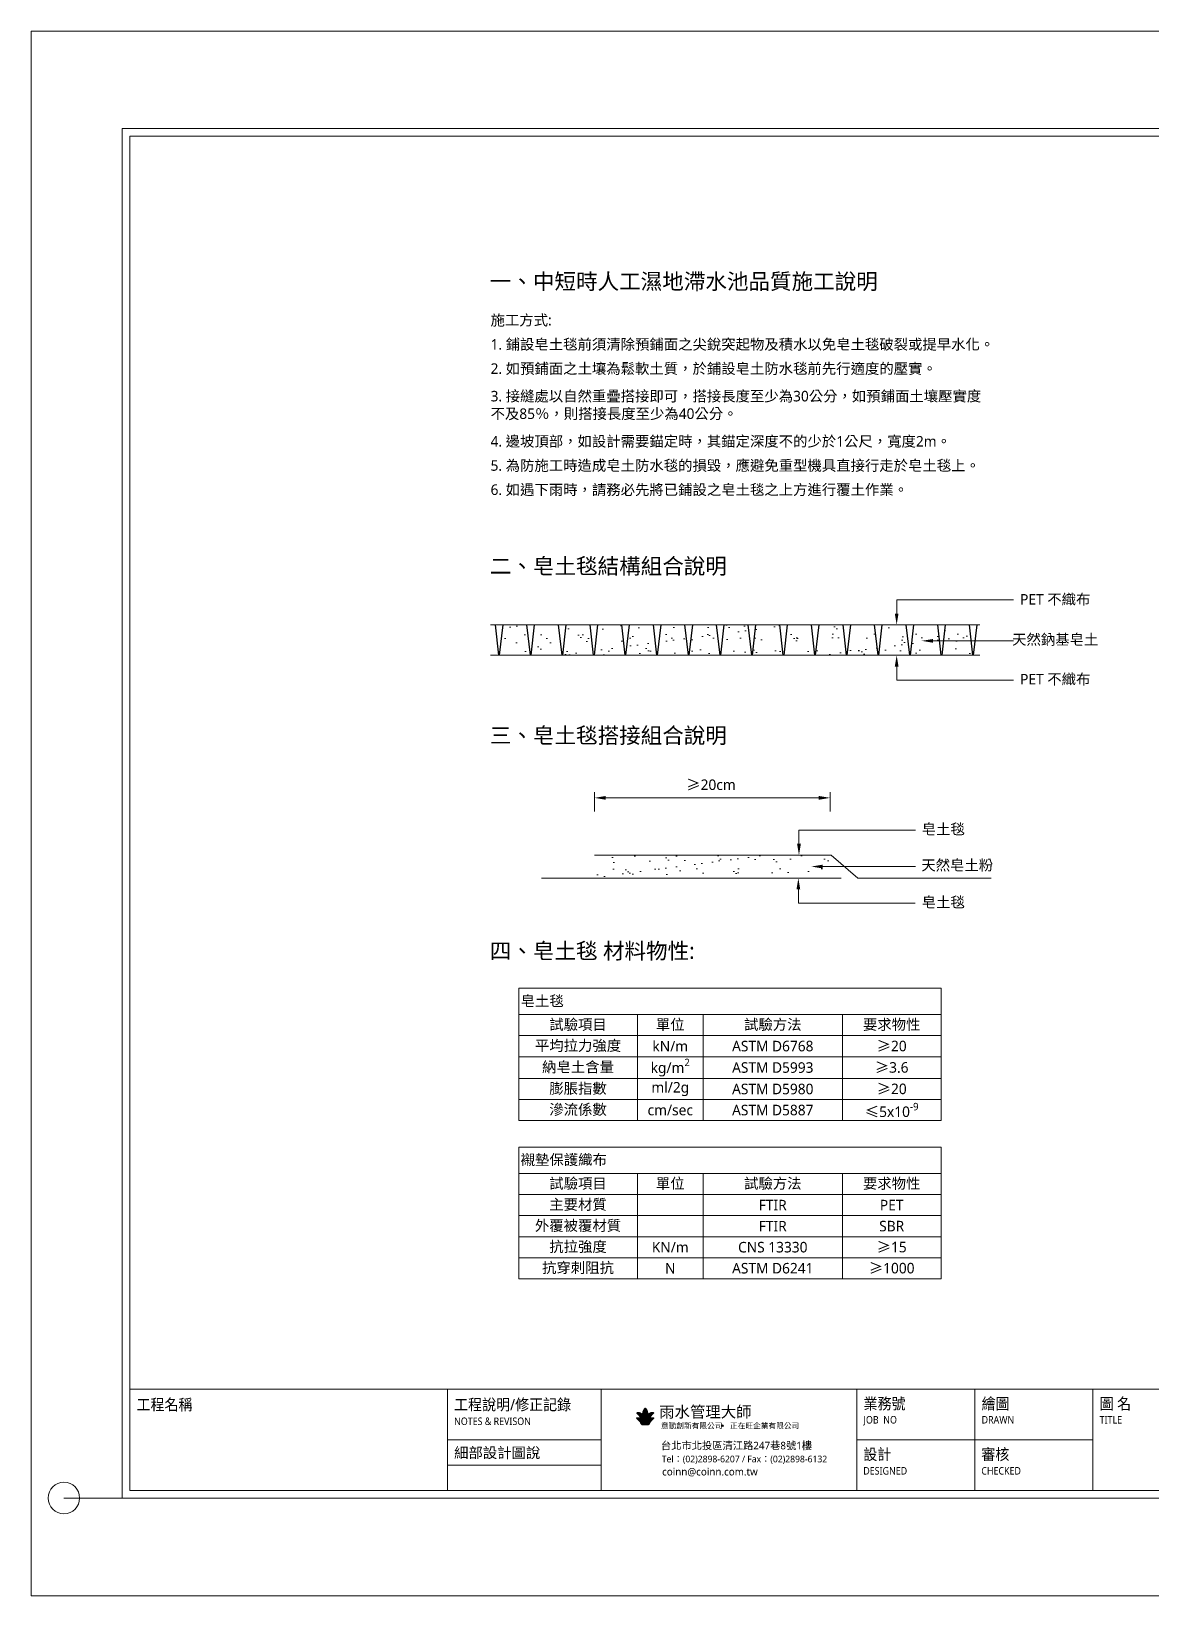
# Model space of a CAD drawing. Header units: millimetres. Extents: x 4039 to 8239, y -1070 to 1900.
# Drawn here: x 4039 to 6166, y -1070 to 1900 of the extents above; entities that cross this region are included whole.
import ezdxf
from ezdxf.enums import TextEntityAlignment as Align

# ---------------------------------------------------------------- set-up
doc = ezdxf.new("R2010")
doc.units = ezdxf.units.MM
doc.styles.add('AEH', font='kaiu.ttf')
doc.styles.get("Standard").update_dxf_attribs({"font": 'Microsoft JhengHei.ttf', "height": 20})
doc.styles.add('圖框文字', font='Microsoft JhengHei.ttf')
doc.styles.add('微軟正黑體-20', font='Microsoft JhengHei.ttf', dxfattribs={"height": 20})
doc.styles.add('微軟正黑體-30', font='Microsoft JhengHei.ttf', dxfattribs={"height": 30})

# ---------------------------------------------------------------- blocks, each defined once
blk = doc.blocks.new('*U2')
for p, q in [((-7.3, 28.9), (-0.7, -28.9)), ((7.3, 28.9), (0.7, -28.9))]:
    blk.add_line(p, q)
blk = doc.blocks.new('*U3')
at = {"color": 0, "linetype": 'ByBlock', "lineweight": -2, "transparency": 16777216}
for p in [(0, 0), (60, 0), (120, 0), (180, 0), (240, 0), (300, 0), (360, 0), (420, 0), (480, 0), (540, 0), (600, 0), (660, 0), (720, 0), (780, 0), (840, 0), (900, 0)]:
    blk.add_blockref('*U2', p, dxfattribs=at)

msp = doc.modelspace()

# ---------------------------------------------------------------- hatches: boundary and pattern name
at = {"lineweight": 5}
h = msp.add_hatch(dxfattribs=at)
h.set_pattern_fill('AR-SAND', color=256)
h.set_pattern_definition([(37.5, (520.317, -208.688), (-1.60003, 48.94132), [0, -38.608, 0, -43.18, 0, -41.275]), (7.5, (520.317, -208.69), (44.9523, 71.6825), [0, -20.828, 0, -34.798, 0, -13.335]), (327.5, (489.075, -208.688), (79.09924, 0.14372), [0, -12.7, 0, -45.72, 0, -59.69]), (317.5, (489.075, -208.69), (76.35565, 22.2929), [0, -6.35, 0, -29.972, 0, -34.29])])
h.paths.add_polyline_path([(5819, 773.2), (5773.6, 773.2), (5767, 715.4), (5825.6, 715.4)])
h.paths.add_polyline_path([(5765.6, 715.4), (5759, 773.2), (5713.6, 773.2), (5707, 715.4)])
h.paths.add_polyline_path([(5699, 773.2), (5653.6, 773.2), (5647, 715.4), (5705.6, 715.4)])
h.paths.add_polyline_path([(5645.6, 715.4), (5639, 773.2), (5593.6, 773.2), (5587, 715.4)])
h.paths.add_polyline_path([(5585.6, 715.4), (5579, 773.2), (5533.6, 773.2), (5527, 715.4)])
h.paths.add_polyline_path([(5519, 773.2), (5473.6, 773.2), (5467, 715.4), (5525.6, 715.4)])
h.paths.add_polyline_path([(5407, 715.4), (5465.6, 715.4), (5459, 773.2), (5413.6, 773.2)])
h.paths.add_polyline_path([(5399, 773.2), (5353.6, 773.2), (5347, 715.4), (5405.6, 715.4)])
h.paths.add_polyline_path([(5287, 715.4), (5345.6, 715.4), (5339, 773.2), (5293.6, 773.2)])
h.paths.add_polyline_path([(5279, 773.2), (5233.6, 773.2), (5227, 715.4), (5285.6, 715.4)])
h.paths.add_polyline_path([(5167, 715.4), (5225.6, 715.4), (5219, 773.2), (5173.6, 773.2)])
h.paths.add_polyline_path([(5107, 715.4), (5165.6, 715.4), (5159, 773.2), (5113.6, 773.2)])
h.paths.add_polyline_path([(5047, 715.4), (5105.6, 715.4), (5099, 773.2), (5053.6, 773.2)])
h.paths.add_polyline_path([(5045.6, 715.4), (5039, 773.2), (4993.6, 773.2), (4987, 715.4)])
h.paths.add_polyline_path([(4985.6, 715.4), (4979, 773.2), (4933.6, 773.2), (4927, 715.4)])
h = msp.add_hatch(dxfattribs=at)
h.set_pattern_fill('AR-SAND', color=256)
h.set_pattern_definition([(37.5, (523.51, -113.11), (-1.60003, 48.94132), [0, -38.608, 0, -43.18, 0, -41.275]), (7.5, (523.51, -113.11), (44.9523, 71.6825), [0, -20.828, 0, -34.798, 0, -13.335]), (327.5, (492.27, -113.11), (79.09924, 0.14372), [0, -12.7, 0, -45.72, 0, -59.69]), (317.5, (492.27, -113.11), (76.3556, 22.2929), [0, -6.35, 0, -29.972, 0, -34.29])])
h.paths.add_polyline_path([(5557.3, 336.1), (5107.9, 336.1), (5107.9, 292.2), (5557.3, 292.2)])
at = {"lineweight": 5, "true_color": 0xf8d731}
h = msp.add_hatch(color=40, dxfattribs=at)
h.dxf.hatch_style = 1
edge = h.paths.add_edge_path()
edge.add_spline(control_points=[(5209.4, -733.6), (5210.3, -733), (5211.2, -732.5), (5212, -732.1), (5213, -731.7), (5213.4, -731.5), (5213.4, -731.5), (5213.5, -731.3), (5214.3, -730.2), (5214.6, -729.7), (5215, -729.1), (5215.4, -728.6), (5215.8, -728), (5216.3, -727.4), (5216.7, -726.9), (5217.1, -726.4), (5217.9, -725.5), (5218.2, -725.2), (5218.6, -724.8), (5219.1, -724.4), (5219.6, -724), (5219.8, -723.8), (5220, -723.5), (5220.2, -723.3), (5220.3, -723.1), (5220.3, -722.9), (5220.3, -722.8), (5220.2, -722.7), (5220, -722.5), (5219.6, -722.4), (5219.1, -722.4), (5218.6, -722.3), (5218.2, -722.2), (5217.6, -722.2), (5216.9, -722.3), (5216.3, -722.3), (5215.5, -722.4), (5215.1, -722.5), (5214.4, -722.7), (5213.8, -723), (5213.3, -723.2), (5212.6, -723.5), (5212, -723.9), (5211.4, -724.3), (5210.9, -724.6), (5210.4, -725), (5209.9, -725.4), (5209.5, -725.8), (5209.4, -725.8), (5209.4, -725.8), (5209.4, -725.7), (5209.3, -724.8), (5209.2, -724), (5208.5, -720.8), (5208.2, -719.8), (5207.5, -718.3), (5207, -717.2), (5206.4, -716.1), (5205.5, -714.9), (5204.9, -714.3), (5204.4, -713.9), (5204.2, -713.8), (5204, -713.9), (5203.8, -714.1), (5203.5, -714.3), (5203.3, -714.4), (5202.9, -714.9), (5202.7, -715.1), (5202.4, -715.6), (5202, -716.1), (5201.7, -716.6), (5201.3, -717.5), (5200.6, -718.9), (5199.9, -720.7), (5199.7, -721.6), (5199.3, -723.2), (5199.1, -724.7), (5199, -725.6), (5199, -725.8), (5198.9, -725.8), (5197.9, -724.9), (5196.8, -724.2), (5195.5, -723.4), (5194.1, -722.8), (5192.6, -722.4), (5191.3, -722.2), (5189.5, -722.3), (5188.5, -722.5), (5188.1, -722.7), (5188.1, -722.8), (5188.1, -723), (5188.2, -723.1), (5188.3, -723.4), (5188.5, -723.7), (5189.1, -724.3), (5189.6, -724.7), (5190.2, -725.2), (5191.3, -726.5), (5192.1, -727.3), (5192.4, -727.7), (5192.8, -728.4), (5193.3, -729), (5193.9, -729.9), (5194.3, -730.5), (5194.9, -731.4), (5194.9, -731.5), (5195.2, -731.6), (5195.9, -731.9), (5196.7, -732.3), (5197.4, -732.6), (5197.8, -732.9), (5198.3, -733.2), (5198.8, -733.5), (5199, -733.7), (5199.1, -733.7), (5199.1, -733.6), (5199.1, -733.4), (5199.3, -731.8), (5199.6, -730.5), (5199.9, -729.4), (5200.4, -727.6), (5200.6, -727), (5201, -726), (5201.4, -725.1), (5201.6, -724.6), (5202.1, -723.7), (5202.6, -723.1), (5203.1, -722.6), (5203.5, -722.3), (5203.9, -722.1), (5204.2, -722.1), (5204.5, -722.1), (5205, -722.4), (5205.5, -722.8), (5205.9, -723.3), (5206.3, -723.8), (5206.8, -724.6), (5207.2, -725.6), (5207.6, -726.5), (5207.9, -727.5), (5208.2, -728.4), (5208.4, -729), (5208.7, -730), (5208.9, -730.9), (5209.1, -731.9), (5209.2, -732.5), (5209.3, -733.3), (5209.4, -733.6), (5209.4, -733.6)], knot_values=[0, 0, 0, 0, 1, 2, 3, 4, 5, 6, 7, 8, 9, 10, 11, 12, 13, 14, 15, 16, 17, 18, 19, 20, 21, 22, 23, 24, 25, 26, 27, 28, 29, 30, 31, 32, 33, 34, 35, 36, 37, 38, 39, 40, 41, 42, 43, 44, 45, 46, 47, 48, 49, 50, 51, 52, 53, 54, 55, 56, 57, 58, 59, 60, 61, 61, 61, 62, 63, 64, 65, 66, 67, 68, 69, 70, 71, 72, 73, 74, 75, 76, 77, 78, 79, 80, 81, 82, 83, 84, 85, 86, 87, 88, 89, 90, 91, 92, 93, 94, 95, 96, 97, 98, 99, 100, 101, 102, 103, 104, 105, 106, 107, 108, 109, 110, 111, 112, 113, 114, 115, 116, 117, 118, 119, 120, 121, 122, 123, 124, 125, 126, 127, 128, 129, 130, 131, 132, 133, 134, 135, 136, 137, 138, 139, 140, 141, 142, 143, 144, 144, 144, 144], degree=3, periodic=0)
edge = h.paths.add_edge_path()
edge.add_spline(control_points=[(5204.2, -745.3), (5207.3, -745.3), (5209.3, -745.3), (5210.1, -745.3), (5210.5, -745.2), (5210.8, -745.1), (5211, -745), (5211.3, -744.7), (5211.5, -744.5), (5211.8, -743.8), (5212.4, -742.6), (5212.7, -742), (5213.2, -741.2), (5213.8, -740.4), (5214.4, -739.6), (5214.9, -738.7), (5215.7, -737.8), (5216.5, -736.9), (5217.6, -735.8), (5218.4, -735.1), (5219.1, -734.5), (5219.6, -734), (5220.1, -733.6), (5220.4, -733.2), (5220.5, -733), (5220.6, -732.8), (5220.6, -732.6), (5220.4, -732.4), (5220.2, -732.3), (5219.7, -732.2), (5218.9, -732.1), (5217.7, -732), (5216.6, -732.1), (5215.4, -732.1), (5214.4, -732.3), (5213.3, -732.6), (5212.6, -732.9), (5211.6, -733.4), (5210.8, -733.9), (5209.7, -734.6), (5208.8, -735.2), (5208.4, -735.7), (5208.4, -735.6), (5208.2, -735.3), (5208.1, -734.3), (5207.7, -731.8), (5207.4, -730.4), (5207, -728.8), (5206.5, -727.3), (5205.8, -725.5), (5205.1, -724.3), (5204.9, -724), (5204.6, -723.7), (5204.4, -723.5), (5204.2, -723.5), (5204, -723.5), (5203.8, -723.6), (5203.5, -723.8), (5203.2, -724.2), (5202.9, -724.7), (5202.4, -725.6), (5202.1, -726.3), (5201.7, -727.1), (5201.3, -728.2), (5201, -729.2), (5200.6, -730.6), (5200.4, -731.8), (5200.1, -733), (5200, -734.1), (5199.9, -735), (5199.9, -735.7), (5199.9, -735.7), (5199.7, -735.6), (5199.4, -735.4), (5198.4, -734.7), (5197.6, -734), (5196.7, -733.5), (5195.9, -733.1), (5194.9, -732.6), (5194, -732.4), (5192.9, -732.1), (5192.1, -732.1), (5191, -732), (5189.6, -732.1), (5188.7, -732.2), (5188.1, -732.2), (5187.8, -732.4), (5187.7, -732.6), (5187.7, -732.9), (5187.9, -733.2), (5188.3, -733.7), (5189.3, -734.6), (5190.2, -735.4), (5191.3, -736.4), (5192.1, -737.2), (5192.9, -738.2), (5193.8, -739.3), (5195, -741), (5195.7, -742.2), (5196.3, -743.5), (5196.8, -744.4), (5197, -744.7), (5197.2, -744.9), (5197.6, -745.1), (5198.3, -745.3), (5199.5, -745.3), (5204.2, -745.3)], knot_values=[0, 0, 0, 0, 1, 2, 3, 4, 5, 6, 7, 8, 9, 10, 11, 12, 13, 14, 15, 16, 17, 18, 19, 20, 21, 22, 23, 24, 25, 26, 27, 28, 29, 30, 31, 32, 33, 34, 35, 36, 37, 38, 39, 40, 41, 42, 43, 44, 45, 46, 47, 48, 49, 50, 51, 52, 53, 54, 55, 56, 57, 58, 59, 60, 61, 62, 63, 64, 65, 66, 67, 68, 69, 70, 71, 72, 73, 74, 75, 76, 77, 78, 79, 80, 81, 82, 83, 84, 85, 86, 87, 88, 89, 90, 91, 92, 93, 94, 95, 96, 97, 98, 99, 100, 101, 102, 103, 104, 104, 104, 104], degree=3, periodic=0)
at = {"lineweight": 5}
h = msp.add_hatch(color=256, dxfattribs=at)
h.dxf.hatch_style = 1
h.paths.add_polyline_path([(5352.5, -747.3, 1), (5349.4, -747.3, 1)])

# ---------------------------------------------------------------- linework, layer by layer
for p, q in [((4038.7, 1900, 163.2), (8238.7, 1900, 163.2)), ((4038.7, -1070, 163.2), (4038.7, 1900, 163.2)), ((4225.7, 1701.2, 163.2), (8051.6, 1701.2, 163.2)), ((4225.7, -678, 163.2), (4225.7, 1701.2, 163.2)), ((4225.7, 1701.2, 326.4), (8051.6, 1701.2, 326.4)), ((4225.7, -678, 326.4), (4225.7, 1701.2, 326.4)), ((8051.6, 1701.2, 326.4), (4225.7, 1701.2, 326.4)), ((4225.7, 1701.2, 326.4), (4225.7, -870.2, 326.4)), ((5681.5, 820.6), (5903, 820.6)), ((5681.5, 820.6), (5681.5, 794.7)), ((4910.6, 773.2), (5839.3, 773.2)), ((5750.4, 742.8), (5903, 742.8)), ((4910.6, 715.4), (5839.3, 715.4)), ((5681.5, 694), (5681.5, 668)), ((5681.5, 668), (5903, 668)), ((5107.9, 455.8), (5107.9, 419.1)), ((5555.1, 455.8), (5555.1, 419.1)), ((5129.3, 444.7), (5533.6, 444.7)), ((5496, 383.5), (5717.5, 383.5)), ((5496, 383.5), (5496, 357.5)), ((5107.9, 336.1), (5557.3, 336.1)), ((5557.3, 336.1), (5607.7, 292.2)), ((5541.1, 314.3), (5717.5, 314.3)), ((5576.3, 292.2), (5007.4, 292.2)), ((5494.9, 270.8), (5494.9, 244.8)), ((5607.7, 292.2), (5861.1, 292.2)), ((5494.9, 244.8), (5716.4, 244.8)), ((4964.1, 83.3), (5765.7, 83.3)), ((4964.1, 83.3), (4964.1, -168.1)), ((5765.7, 83.3), (5765.7, -168.1)), ((4964.1, 33.3), (5765.7, 33.3)), ((5189.2, 33.3), (5189.2, -168.1)), ((5314.2, 33.3), (5314.2, -168.1)), ((5578.4, 33.3), (5578.4, -168.1)), ((4964.1, -6.7), (5765.7, -6.7)), ((4964.1, -46.7), (5765.7, -46.7)), ((4964.1, -88.1), (5765.7, -88.1)), ((4964.1, -128.1), (5765.7, -128.1)), ((4964.1, -168.1), (5765.7, -168.1)), ((4964.1, -218.4), (5765.7, -218.4)), ((4964.1, -218.4), (4964.1, -468.4)), ((5765.7, -218.4), (5765.7, -468.4)), ((4964.1, -268.4), (5765.7, -268.4)), ((5189.2, -268.4), (5189.2, -468.4)), ((5314.2, -268.4), (5314.2, -468.4)), ((5578.4, -268.4), (5578.4, -468.4)), ((4964.1, -308.4), (5765.7, -308.4)), ((4964.1, -348.4), (5765.7, -348.4)), ((4964.1, -388.4), (5765.7, -388.4)), ((4964.1, -428.4), (5765.7, -428.4)), ((4964.1, -468.4), (5765.7, -468.4)), ((8051.6, -678, 163.2), (4225.7, -678, 163.2)), ((8051.6, -678, 326.4), (4225.7, -678, 326.4)), ((8051.6, -678, 326.4), (4225.7, -678, 326.4)), ((4828.6, -678, 326.4), (4828.6, -870.2, 326.4)), ((5120.5, -678, 326.4), (5120.5, -870.2, 326.4)), ((5605.9, -678, 326.4), (5605.9, -870.2, 326.4)), ((5830, -678, 326.4), (5830, -870.2, 326.4)), ((6054.1, -678, 326.4), (6054.1, -870.2, 326.4)), ((4828.6, -774.1, 326.4), (5120.5, -774.1, 326.4)), ((5605.9, -774.1, 326.4), (6054.1, -774.1, 326.4)), ((4828.6, -822.2, 326.4), (5120.5, -822.2, 326.4)), ((4100.6, -884.5, 326.4), (4211.5, -884.5, 326.4)), ((4225.7, -870.2, 326.4), (8051.6, -870.2, 326.4)), ((8238.7, -1070, 163.2), (4038.7, -1070, 163.2))]:
    msp.add_line(p, q, dxfattribs=at)
at = {"color": 4, "lineweight": 5}
for p, q in [((8065.9, 1715.4, 326.4), (4211.5, 1715.4, 326.4)), ((4211.5, 1715.4, 326.4), (4211.5, -884.5, 326.4)), ((4211.5, -884.5, 326.4), (8065.9, -884.5, 326.4))]:
    msp.add_line(p, q, dxfattribs=at)
at = {"lineweight": 5}
for centre, radius in [((5350.9, -747.3, 163.2), 1.56), ((4100.6, -884.5, 326.4), 29.8)]:
    msp.add_circle(centre, radius, dxfattribs=at)
for points in [[(5204.2, -745.3, 163.2), (5207.3, -745.3, 163.2), (5209.3, -745.3, 163.2), (5210.1, -745.3, 163.2), (5210.5, -745.2, 163.2), (5210.8, -745.1, 163.2), (5211, -745, 163.2), (5211.3, -744.7, 163.2), (5211.5, -744.5, 163.2), (5211.8, -743.8, 163.2), (5212.4, -742.6, 163.2), (5212.7, -742, 163.2), (5213.2, -741.2, 163.2), (5213.8, -740.4, 163.2), (5214.4, -739.6, 163.2), (5214.9, -738.7, 163.2), (5215.7, -737.8, 163.2), (5216.5, -736.9, 163.2), (5217.6, -735.8, 163.2), (5218.4, -735.1, 163.2), (5219.1, -734.5, 163.2), (5219.6, -734, 163.2), (5220.1, -733.6, 163.2), (5220.4, -733.2, 163.2), (5220.5, -733, 163.2), (5220.6, -732.8, 163.2), (5220.6, -732.6, 163.2), (5220.4, -732.4, 163.2), (5220.2, -732.3, 163.2), (5219.7, -732.2, 163.2), (5218.9, -732.1, 163.2), (5217.7, -732, 163.2), (5216.6, -732.1, 163.2), (5215.4, -732.1, 163.2), (5214.4, -732.3, 163.2), (5213.3, -732.6, 163.2), (5212.6, -732.9, 163.2), (5211.6, -733.4, 163.2), (5210.8, -733.9, 163.2), (5209.7, -734.6, 163.2), (5208.8, -735.2, 163.2), (5208.4, -735.7, 163.2), (5208.4, -735.6, 163.2), (5208.2, -735.3, 163.2), (5208.1, -734.3, 163.2), (5207.7, -731.8, 163.2), (5207.4, -730.4, 163.2), (5207, -728.8, 163.2), (5206.5, -727.3, 163.2), (5205.8, -725.5, 163.2), (5205.1, -724.3, 163.2), (5204.9, -724, 163.2), (5204.6, -723.7, 163.2), (5204.4, -723.5, 163.2), (5204.2, -723.5, 163.2), (5204, -723.5, 163.2), (5203.8, -723.6, 163.2), (5203.5, -723.8, 163.2), (5203.2, -724.2, 163.2), (5202.9, -724.7, 163.2), (5202.4, -725.6, 163.2), (5202.1, -726.3, 163.2), (5201.7, -727.1, 163.2), (5201.3, -728.2, 163.2), (5201, -729.2, 163.2), (5200.6, -730.6, 163.2), (5200.4, -731.8, 163.2), (5200.1, -733, 163.2), (5200, -734.1, 163.2), (5199.9, -735, 163.2), (5199.9, -735.7, 163.2), (5199.9, -735.7, 163.2), (5199.7, -735.6, 163.2), (5199.4, -735.4, 163.2), (5198.4, -734.7, 163.2), (5197.6, -734, 163.2), (5196.7, -733.5, 163.2), (5195.9, -733.1, 163.2), (5194.9, -732.6, 163.2), (5194, -732.4, 163.2), (5192.9, -732.1, 163.2), (5192.1, -732.1, 163.2), (5191, -732, 163.2), (5189.6, -732.1, 163.2), (5188.7, -732.2, 163.2), (5188.1, -732.2, 163.2), (5187.8, -732.4, 163.2), (5187.7, -732.6, 163.2), (5187.7, -732.9, 163.2), (5187.9, -733.2, 163.2), (5188.3, -733.7, 163.2), (5189.3, -734.6, 163.2), (5190.2, -735.4, 163.2), (5191.3, -736.4, 163.2), (5192.1, -737.2, 163.2), (5192.9, -738.2, 163.2), (5193.8, -739.3, 163.2), (5195, -741, 163.2), (5195.7, -742.2, 163.2), (5196.3, -743.5, 163.2), (5196.8, -744.4, 163.2), (5197, -744.7, 163.2), (5197.2, -744.9, 163.2), (5197.6, -745.1, 163.2), (5198.3, -745.3, 163.2), (5199.5, -745.3, 163.2), (5204.2, -745.3, 163.2)], [(5203.8, -714.1, 163.2), (5203.5, -714.3, 163.2), (5203.3, -714.4, 163.2), (5202.9, -714.9, 163.2), (5202.7, -715.1, 163.2), (5202.4, -715.6, 163.2), (5202, -716.1, 163.2), (5201.7, -716.6, 163.2), (5201.3, -717.5, 163.2), (5200.6, -718.9, 163.2), (5199.9, -720.7, 163.2), (5199.7, -721.6, 163.2), (5199.3, -723.2, 163.2), (5199.1, -724.7, 163.2), (5199, -725.6, 163.2), (5199, -725.8, 163.2), (5198.9, -725.8, 163.2), (5197.9, -724.9, 163.2), (5196.8, -724.2, 163.2), (5195.5, -723.4, 163.2), (5194.1, -722.8, 163.2), (5192.6, -722.4, 163.2), (5191.3, -722.2, 163.2), (5189.5, -722.3, 163.2), (5188.5, -722.5, 163.2), (5188.1, -722.7, 163.2), (5188.1, -722.8, 163.2), (5188.1, -723, 163.2), (5188.2, -723.1, 163.2), (5188.3, -723.4, 163.2), (5188.5, -723.7, 163.2), (5189.1, -724.3, 163.2), (5189.6, -724.7, 163.2), (5190.2, -725.2, 163.2), (5191.3, -726.5, 163.2), (5192.1, -727.3, 163.2), (5192.4, -727.7, 163.2), (5192.8, -728.4, 163.2), (5193.3, -729, 163.2), (5193.9, -729.9, 163.2), (5194.3, -730.5, 163.2), (5194.9, -731.4, 163.2), (5194.9, -731.5, 163.2), (5195.2, -731.6, 163.2), (5195.9, -731.9, 163.2), (5196.7, -732.3, 163.2), (5197.4, -732.6, 163.2), (5197.8, -732.9, 163.2), (5198.3, -733.2, 163.2), (5198.8, -733.5, 163.2), (5199, -733.7, 163.2), (5199.1, -733.7, 163.2), (5199.1, -733.6, 163.2), (5199.1, -733.4, 163.2), (5199.3, -731.8, 163.2), (5199.6, -730.5, 163.2), (5199.9, -729.4, 163.2), (5200.4, -727.6, 163.2), (5200.6, -727, 163.2), (5201, -726, 163.2), (5201.4, -725.1, 163.2), (5201.6, -724.6, 163.2), (5202.1, -723.7, 163.2), (5202.6, -723.1, 163.2), (5203.1, -722.6, 163.2), (5203.5, -722.3, 163.2), (5203.9, -722.1, 163.2), (5204.2, -722.1, 163.2), (5204.5, -722.1, 163.2), (5205, -722.4, 163.2), (5205.5, -722.8, 163.2), (5205.9, -723.3, 163.2), (5206.3, -723.8, 163.2), (5206.8, -724.6, 163.2), (5207.2, -725.6, 163.2), (5207.6, -726.5, 163.2), (5207.9, -727.5, 163.2), (5208.2, -728.4, 163.2), (5208.4, -729, 163.2), (5208.7, -730, 163.2), (5208.9, -730.9, 163.2), (5209.1, -731.9, 163.2), (5209.2, -732.5, 163.2), (5209.3, -733.3, 163.2), (5209.4, -733.6, 163.2), (5209.4, -733.6, 163.2)], [(5209.4, -733.6, 163.2), (5210.3, -733, 163.2), (5211.2, -732.5, 163.2), (5212, -732.1, 163.2), (5213, -731.7, 163.2), (5213.4, -731.5, 163.2), (5213.4, -731.5, 163.2), (5213.5, -731.3, 163.2), (5214.3, -730.2, 163.2), (5214.6, -729.7, 163.2), (5215, -729.1, 163.2), (5215.4, -728.6, 163.2), (5215.8, -728, 163.2), (5216.3, -727.4, 163.2), (5216.7, -726.9, 163.2), (5217.1, -726.4, 163.2), (5217.9, -725.5, 163.2), (5218.2, -725.2, 163.2), (5218.6, -724.8, 163.2), (5219.1, -724.4, 163.2), (5219.6, -724, 163.2), (5219.8, -723.8, 163.2), (5220, -723.5, 163.2), (5220.2, -723.3, 163.2), (5220.3, -723.1, 163.2), (5220.3, -722.9, 163.2), (5220.3, -722.8, 163.2), (5220.2, -722.7, 163.2), (5220, -722.5, 163.2), (5219.6, -722.4, 163.2), (5219.1, -722.4, 163.2), (5218.6, -722.3, 163.2), (5218.2, -722.2, 163.2), (5217.6, -722.2, 163.2), (5216.9, -722.3, 163.2), (5216.3, -722.3, 163.2), (5215.5, -722.4, 163.2), (5215.1, -722.5, 163.2), (5214.4, -722.7, 163.2), (5213.8, -723, 163.2), (5213.3, -723.2, 163.2), (5212.6, -723.5, 163.2), (5212, -723.9, 163.2), (5211.4, -724.3, 163.2), (5210.9, -724.6, 163.2), (5210.4, -725, 163.2), (5209.9, -725.4, 163.2), (5209.5, -725.8, 163.2), (5209.4, -725.8, 163.2), (5209.4, -725.8, 163.2), (5209.4, -725.7, 163.2), (5209.3, -724.8, 163.2), (5209.2, -724, 163.2), (5208.5, -720.8, 163.2), (5208.2, -719.8, 163.2), (5207.5, -718.3, 163.2), (5207, -717.2, 163.2), (5206.4, -716.1, 163.2), (5205.5, -714.9, 163.2), (5204.9, -714.3, 163.2), (5204.4, -713.9, 163.2), (5204.2, -713.8, 163.2), (5204, -713.9, 163.2), (5203.8, -714.1, 163.2)]]:
    msp.add_open_spline(points, degree=3, dxfattribs=at)
for points in [[(5677.9, 794.7), (5685, 794.7), (5681.5, 773.2)], [(5750.4, 746.3), (5750.4, 739.2), (5729, 742.8)], [(5677.9, 694), (5685, 694), (5681.5, 715.4)], [(5129.3, 448.3), (5129.3, 441.1), (5107.9, 444.7)], [(5533.6, 448.3), (5533.6, 441.1), (5555.1, 444.7)], [(5492.4, 357.5), (5499.6, 357.5), (5496, 336.1)], [(5541.1, 317.9), (5541.1, 310.7), (5519.7, 314.3)], [(5491.3, 270.8), (5498.4, 270.8), (5494.9, 292.2)]]:
    msp.add_solid(points, dxfattribs=at)

# ---------------------------------------------------------------- block references
msp.add_blockref('*U3', (4926.3, 744.3), dxfattribs=at)

# ---------------------------------------------------------------- texts
at = {"color": 3, "lineweight": 5, "style": '圖框文字', "width": 0.91}
for s, p in [('工程名稱', (4238.4, -707.2, 326.4)), ('工程說明/修正記錄', (4841.3, -707.2, 326.4)), ('業務號', (5618.6, -705.4, 326.4)), ('繪圖', (5842.7, -705.4, 326.4)), ('圖 名', (6066.8, -705.4, 326.4)), ('設計', (5618.1, -801.5, 326.4)), ('審核', (5842.2, -801.5, 326.4))]:
    msp.add_text(s, height=21.43, dxfattribs=at).set_placement(p, align=Align.MIDDLE_LEFT)
at = {"color": 4, "lineweight": 5, "style": '圖框文字'}
msp.add_text('雨水管理大師', height=21.43, dxfattribs=at).set_placement((5230.6, -731.6, 326.4))
at = {"lineweight": 5, "style": '圖框文字', "width": 0.91}
for s, height, p in [('NOTES & REVISON', 14.212, (4841.3, -738.8, 326.4)), ('JOB  NO', 14.21, (5618.6, -736, 326.4)), ('DRAWN', 14.21, (5842.7, -736, 326.4)), ('TITLE', 14.21, (6066.8, -736, 326.4)), ('DESIGNED', 14.21, (5618.1, -832.9, 326.4)), ('CHECKED', 14.21, (5842.2, -832.9, 326.4))]:
    msp.add_text(s, height=height, dxfattribs=at).set_placement(p, align=Align.MIDDLE_LEFT)
at = {"lineweight": 5, "style": '圖框文字'}
for s, height, p in [('意動創新有限公司    正在旺企業有限公司', 10.422, (5234, -752.5, 326.4)), ('台北市北投區清江路247巷8號1樓', 14.283, (5234, -792.1, 326.4)), ('coinn@coinn.com.tw', 14.283, (5236.2, -841.7, 326.4))]:
    msp.add_text(s, height=height, dxfattribs=at).set_placement(p)
at = {"color": 3, "lineweight": 5, "style": '圖框文字'}
msp.add_text('細部設計圖說', height=20, dxfattribs=at).set_placement((4841.3, -798.6, 326.4), align=Align.MIDDLE_LEFT)
at = {"lineweight": 5, "style": '圖框文字', "width": 0.98}
msp.add_text('Tel：(02)2898-6207 / Fax：(02)2898-6132', height=12.739, dxfattribs=at).set_placement((5235.6, -816.8, 326.4))
at = {"lineweight": 5, "char_height": 30, "attachment_point": 1}
for s, width, insert, style in [('一、中短時人工濕地滯水池品質施工說明', 750.184, (4909.1, 1440.2), '微軟正黑體-30'), ('二、皂土毯結構組合說明', 432.869, (4909.1, 899.7), '微軟正黑體-30'), ('三、皂土毯搭接組合說明', 432.869, (4909.1, 578.2), '微軟正黑體-30'), ('四、皂土毯 材料物性:', 1128.121, (4909.1, 169.1), '微軟正黑體-20')]:
    msp.add_mtext_dynamic_manual_height_columns(s, width=width, gutter_width=12.5, heights=[0], dxfattribs=dict(at, insert=insert, style=style))
at = {"lineweight": 5, "char_height": 20, "style": '微軟正黑體-20'}
for s, insert, width, attachment_point in [('{\\C256;施工方式:}', (4910.6, 1350.5), 928.739, 4), ('2. 如預鋪面之土壤為鬆軟土質，於鋪設皂土防水毯前先行適度的壓實。', (4910.6, 1258.5), 928.739, 4), ('3. 接縫處以自然重疊搭接即可，搭接長度至少為30公分，如預鋪面土壤壓實度不及85％，則搭接長度至少為40公分。', (4910.6, 1189.5), 928.739, 4), ('4. 邊坡頂部，如設計需要錨定時，其錨定深度不的少於1公尺，寬度2m。', (4910.6, 1120.5), 928.739, 4), ('5. 為防施工時造成皂土防水毯的損毀，應避免重型機具直接行走於皂土毯上。', (4910.6, 1074.5), 928.739, 4), ('6. 如遇下雨時，請務必先將已鋪設之皂土毯之上方進行覆土作業。', (4910.6, 1028.5), 928.739, 4), ('皂土毯', (4967.7, 58.3), 794.237, 4), ('試驗項目', (5076.6, 13.3), 217.738, 5), ('單位', (5251.7, 13.3), 117.738, 5), ('試驗方法', (5446.3, 13.3), 256.862, 5), ('要求物性', (5672, 13.3), 179.878, 5), ('平均拉力強度', (5076.6, -26.7), 217.738, 5), ('kN/m', (5251.7, -26.7), 117.738, 5), ('ASTM D6768', (5446.3, -26.7), 256.862, 5), ('{\\fSimSun|b0|i0|c134|p2;≥}20', (5672, -26.7), 179.878, 5), ('納皂土含量', (5076.6, -67.4), 217.738, 5), ('\\A1;kg/m{\\H0.7x;\\S2^ ;}', (5251.7, -67.4), 117.738, 5), ('ASTM D5993', (5446.3, -67.4), 256.862, 5), ('{\\fSimSun|b0|i0|c134|p2;≥}3.6', (5672, -67.4), 179.878, 5), ('膨脹指數', (5076.6, -108.1), 217.738, 5), ('\\A1;ml/2g', (5251.7, -108.1), 117.738, 5), ('ASTM D5980', (5446.3, -108.1), 256.862, 5), ('{\\fSimSun|b0|i0|c134|p2;\\C256;≥\\fMicrosoft JhengHei|b0|i0|c136|p34;20}', (5672, -108.1), 179.878, 5), ('滲流係數', (5076.6, -148.1), 217.738, 5), ('cm/sec', (5251.7, -148.1), 117.738, 5), ('ASTM D5887', (5446.3, -148.1), 256.862, 5), ('\\A1;{\\fSimSun|b0|i0|c134|p2;\\C256;≤\\fMicrosoft JhengHei|b0|i0|c136|p34;5x10\\H0.7x;\\S-9^ ;}', (5672, -148.1), 179.878, 5), ('襯墊保護織布', (4967.7, -243.4), 794.237, 4), ('試驗項目', (5076.6, -288.4), 217.738, 5), ('單位', (5251.7, -288.4), 117.738, 5), ('試驗方法', (5446.3, -288.4), 256.862, 5), ('要求物性', (5672, -288.4), 179.878, 5), ('主要材質', (5076.6, -328.4), 217.738, 5), ('FTIR', (5446.3, -328.4), 256.862, 5), ('{\\C256;PET}', (5672, -328.4), 179.878, 5), ('外覆被覆材質', (5076.6, -368.4), 217.738, 5), ('FTIR', (5446.3, -368.4), 256.862, 5), ('{\\C256;SBR}', (5672, -368.4), 179.878, 5), ('抗拉強度', (5076.6, -408.4), 217.738, 5), ('\\A1;KN/m', (5251.7, -408.4), 117.738, 5), ('CNS 13330', (5446.3, -408.4), 256.862, 5), ('{\\fSimSun|b0|i0|c134|p2;\\C256;≥\\fMicrosoft JhengHei|b0|i0|c136|p34;15}', (5672, -408.4), 179.878, 5), ('抗穿刺阻抗', (5076.6, -448.4), 217.738, 5), ('N', (5251.7, -448.4), 117.738, 5), ('ASTM D6241', (5446.3, -448.4), 256.862, 5), ('{\\fSimSun|b0|i0|c134|p2;\\C256;≥\\fMicrosoft JhengHei|b0|i0|c136|p34;1000}', (5672, -448.4), 179.878, 5)]:
    msp.add_mtext(s, dxfattribs=dict(at, insert=insert, width=width, attachment_point=attachment_point))
at = {"lineweight": 5, "insert": (4910.6, 1304.5), "char_height": 20, "width": 928.739, "attachment_point": 4}
msp.add_mtext('1. 鋪設皂土毯前須清除預鋪面之尖銳突起物及積水以免皂土毯破裂或提早水化。', dxfattribs=at)
at = {"lineweight": 5, "char_height": 20, "attachment_point": 5, "style": 'AEH'}
for s, insert in [('{\\fMicrosoft JhengHei|b0|i0|c136|p34;\\C0;PET 不織布}', (5982.5, 820.5)), ('{\\fMicrosoft JhengHei|b0|i0|c136|p34;\\C0;天然鈉基皂土}', (5982.5, 744.3)), ('{\\fMicrosoft JhengHei|b0|i0|c136|p34;\\C0;PET 不織布}', (5982.5, 668.9)), ('{\\fSimSun|b0|i0|c134|p2;\\C0;≥\\fMicrosoft JhengHei|b0|i0|c136|p34;20cm}', (5329, 469.3)), ('{\\fMicrosoft JhengHei|b0|i0|c136|p34;\\C0;皂土毯}', (5770, 384.5)), ('{\\fMicrosoft JhengHei|b0|i0|c136|p34;\\C0;天然皂土粉}', (5796.5, 315.8)), ('{\\fMicrosoft JhengHei|b0|i0|c136|p34;\\C0;皂土毯}', (5770, 245.8))]:
    msp.add_mtext(s, dxfattribs=dict(at, insert=insert))

doc.saveas('drawing.dxf')
